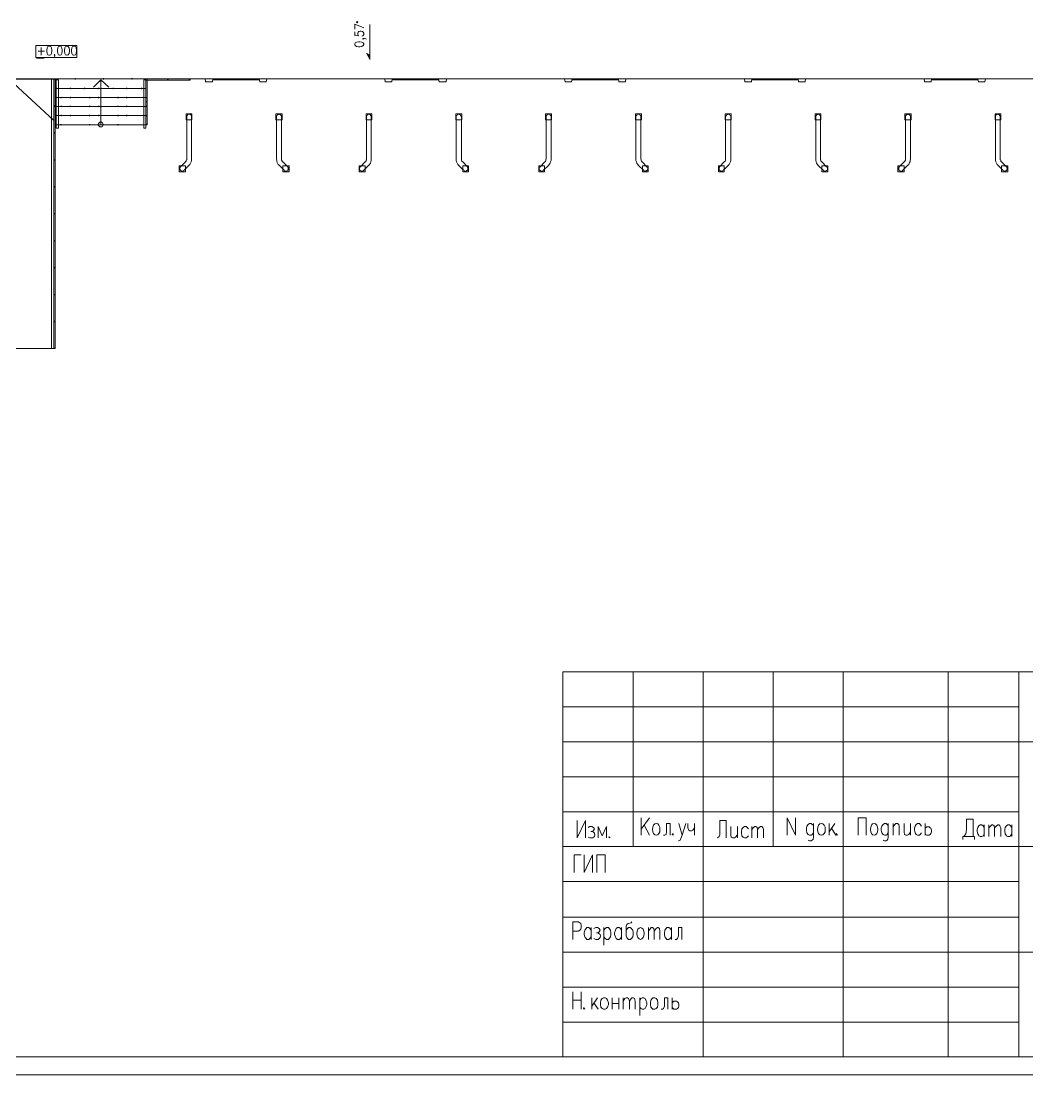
# Model space of a CAD drawing. Header units: millimetres. Extents: x 0 to 420, y 0 to 297.
# Drawn here: x 240.4 to 337.9, y 0 to 102 of the extents above; entities that cross this region are included whole.
import ezdxf

# ---------------------------------------------------------------- set-up
doc = ezdxf.new("R2010")
doc.units = ezdxf.units.MM
doc.styles.get("Standard").update_dxf_attribs({"font": 'STANDARD'})

msp = doc.modelspace()

# ---------------------------------------------------------------- hatches: boundary and pattern name
h = msp.add_hatch(color=7)
h.paths.add_polyline_path([(273.896667, 98.890667), (274.193, 98.721333), (273.981333, 98.721333)], flags=0)
h.paths.add_polyline_path([(274.193, 98.721333), (273.981333, 98.721333), (274.193, 98.298)], flags=0)
for points in [[(245.745, 96.435333), (245.720129, 96.375538), (245.660333, 96.350667), (245.600538, 96.375538), (245.575667, 96.435333), (245.600537, 96.495129), (245.660333, 96.52), (245.720129, 96.495129)], [(248.496667, 96.435333), (248.471796, 96.375538), (248.412, 96.350667), (248.352204, 96.375538), (248.327333, 96.435333), (248.352204, 96.495129), (248.412, 96.52), (248.471796, 96.495129)], [(251.248333, 96.435333), (251.223462, 96.375538), (251.163667, 96.350667), (251.103871, 96.375538), (251.079, 96.435333), (251.103871, 96.495129), (251.163667, 96.52), (251.223462, 96.495129)], [(243.924667, 95.504), (243.899796, 95.444204), (243.84, 95.419333), (243.780204, 95.444204), (243.755333, 95.504), (243.780204, 95.563796), (243.84, 95.588667), (243.899796, 95.563796)], [(243.924667, 95.504), (243.899796, 95.444204), (243.84, 95.419333), (243.780204, 95.444204), (243.755333, 95.504), (243.780204, 95.563796), (243.84, 95.588667), (243.899796, 95.563796)], [(245.279333, 95.504), (245.254462, 95.444204), (245.194667, 95.419333), (245.134871, 95.444204), (245.11, 95.504), (245.134871, 95.563796), (245.194667, 95.588667), (245.254462, 95.563796)], [(246.676333, 95.504), (246.651462, 95.444204), (246.591667, 95.419333), (246.531871, 95.444204), (246.507, 95.504), (246.531871, 95.563796), (246.591667, 95.588667), (246.651462, 95.563796)], [(248.031, 95.504), (248.006129, 95.444204), (247.946333, 95.419333), (247.886538, 95.444204), (247.861667, 95.504), (247.886537, 95.563796), (247.946333, 95.588667), (248.006129, 95.563796)], [(249.428, 95.504), (249.403129, 95.444204), (249.343333, 95.419333), (249.283537, 95.444204), (249.258667, 95.504), (249.283537, 95.563796), (249.343333, 95.588667), (249.403129, 95.563796)], [(250.740333, 95.504), (250.715462, 95.444204), (250.655667, 95.419333), (250.595871, 95.444204), (250.571, 95.504), (250.595871, 95.563796), (250.655667, 95.588667), (250.715462, 95.563796)], [(252.179667, 95.504), (252.154796, 95.444204), (252.095, 95.419333), (252.035204, 95.444204), (252.010333, 95.504), (252.035204, 95.563796), (252.095, 95.588667), (252.154796, 95.563796)], [(244.390333, 94.615), (244.365462, 94.555204), (244.305667, 94.530333), (244.245871, 94.555204), (244.221, 94.615), (244.245871, 94.674796), (244.305667, 94.699667), (244.365462, 94.674796)], [(245.279333, 94.615), (245.254462, 94.555204), (245.194667, 94.530333), (245.134871, 94.555204), (245.11, 94.615), (245.134871, 94.674796), (245.194667, 94.699667), (245.254462, 94.674796)], [(247.142, 94.615), (247.117129, 94.555204), (247.057333, 94.530333), (246.997537, 94.555204), (246.972667, 94.615), (246.997537, 94.674796), (247.057333, 94.699667), (247.117129, 94.674796)], [(248.031, 94.615), (248.006129, 94.555204), (247.946333, 94.530333), (247.886538, 94.555204), (247.861667, 94.615), (247.886537, 94.674796), (247.946333, 94.699667), (248.006129, 94.674796)], [(249.893667, 94.615), (249.868796, 94.555204), (249.809, 94.530333), (249.749204, 94.555204), (249.724333, 94.615), (249.749204, 94.674796), (249.809, 94.699667), (249.868796, 94.674796)], [(250.740333, 94.615), (250.715462, 94.555204), (250.655667, 94.530333), (250.595871, 94.555204), (250.571, 94.615), (250.595871, 94.674796), (250.655667, 94.699667), (250.715462, 94.674796)], [(252.603, 94.615), (252.578129, 94.555204), (252.518333, 94.530333), (252.458537, 94.555204), (252.433667, 94.615), (252.458537, 94.674796), (252.518333, 94.699667), (252.578129, 94.674796)], [(252.603, 94.615), (252.578129, 94.555204), (252.518333, 94.530333), (252.458537, 94.555204), (252.433667, 94.615), (252.458537, 94.674796), (252.518333, 94.699667), (252.578129, 94.674796)], [(244.390333, 93.768333), (244.365462, 93.708537), (244.305667, 93.683667), (244.245871, 93.708537), (244.221, 93.768333), (244.245871, 93.828129), (244.305667, 93.853), (244.365462, 93.828129)], [(244.390333, 92.879333), (244.365462, 92.819537), (244.305667, 92.794667), (244.245871, 92.819537), (244.221, 92.879333), (244.245871, 92.939129), (244.305667, 92.964), (244.365462, 92.939129)], [(245.279333, 93.768333), (245.254462, 93.708537), (245.194667, 93.683667), (245.134871, 93.708537), (245.11, 93.768333), (245.134871, 93.828129), (245.194667, 93.853), (245.254462, 93.828129)], [(245.279333, 92.879333), (245.254462, 92.819537), (245.194667, 92.794667), (245.134871, 92.819537), (245.11, 92.879333), (245.134871, 92.939129), (245.194667, 92.964), (245.254462, 92.939129)], [(247.142, 93.768333), (247.117129, 93.708537), (247.057333, 93.683667), (246.997537, 93.708537), (246.972667, 93.768333), (246.997537, 93.828129), (247.057333, 93.853), (247.117129, 93.828129)], [(247.142, 92.879333), (247.117129, 92.819537), (247.057333, 92.794667), (246.997537, 92.819537), (246.972667, 92.879333), (246.997537, 92.939129), (247.057333, 92.964), (247.117129, 92.939129)], [(248.031, 93.768333), (248.006129, 93.708537), (247.946333, 93.683667), (247.886538, 93.708537), (247.861667, 93.768333), (247.886537, 93.828129), (247.946333, 93.853), (248.006129, 93.828129)], [(248.031, 92.879333), (248.006129, 92.819537), (247.946333, 92.794667), (247.886538, 92.819537), (247.861667, 92.879333), (247.886537, 92.939129), (247.946333, 92.964), (248.006129, 92.939129)], [(249.893667, 93.768333), (249.868796, 93.708537), (249.809, 93.683667), (249.749204, 93.708537), (249.724333, 93.768333), (249.749204, 93.828129), (249.809, 93.853), (249.868796, 93.828129)], [(249.893667, 92.879333), (249.868796, 92.819537), (249.809, 92.794667), (249.749204, 92.819537), (249.724333, 92.879333), (249.749204, 92.939129), (249.809, 92.964), (249.868796, 92.939129)], [(250.740333, 93.768333), (250.715462, 93.708537), (250.655667, 93.683667), (250.595871, 93.708537), (250.571, 93.768333), (250.595871, 93.828129), (250.655667, 93.853), (250.715462, 93.828129)], [(250.740333, 92.879333), (250.715462, 92.819537), (250.655667, 92.794667), (250.595871, 92.819537), (250.571, 92.879333), (250.595871, 92.939129), (250.655667, 92.964), (250.715462, 92.939129)], [(252.603, 93.768333), (252.578129, 93.708537), (252.518333, 93.683667), (252.458537, 93.708537), (252.433667, 93.768333), (252.458537, 93.828129), (252.518333, 93.853), (252.578129, 93.828129)], [(252.603, 93.768333), (252.578129, 93.708537), (252.518333, 93.683667), (252.458537, 93.708537), (252.433667, 93.768333), (252.458537, 93.828129), (252.518333, 93.853), (252.578129, 93.828129)], [(252.603, 92.879333), (252.578129, 92.819537), (252.518333, 92.794667), (252.458537, 92.819537), (252.433667, 92.879333), (252.458537, 92.939129), (252.518333, 92.964), (252.578129, 92.939129)], [(252.603, 92.879333), (252.578129, 92.819537), (252.518333, 92.794667), (252.458537, 92.819537), (252.433667, 92.879333), (252.458537, 92.939129), (252.518333, 92.964), (252.578129, 92.939129)], [(244.390333, 91.990333), (244.365462, 91.930538), (244.305667, 91.905667), (244.245871, 91.930538), (244.221, 91.990333), (244.245871, 92.050129), (244.305667, 92.075), (244.365462, 92.050129)], [(247.142, 91.990333), (247.117129, 91.930538), (247.057333, 91.905667), (246.997537, 91.930538), (246.972667, 91.990333), (246.997537, 92.050129), (247.057333, 92.075), (247.117129, 92.050129)], [(249.893667, 91.990333), (249.868796, 91.930538), (249.809, 91.905667), (249.749204, 91.930538), (249.724333, 91.990333), (249.749204, 92.050129), (249.809, 92.075), (249.868796, 92.050129)], [(252.603, 91.990333), (252.578129, 91.930538), (252.518333, 91.905667), (252.458537, 91.930538), (252.433667, 91.990333), (252.458537, 92.050129), (252.518333, 92.075), (252.578129, 92.050129)], [(252.603, 91.990333), (252.578129, 91.930538), (252.518333, 91.905667), (252.458537, 91.930538), (252.433667, 91.990333), (252.458537, 92.050129), (252.518333, 92.075), (252.578129, 92.050129)]]:
    msp.add_hatch(color=254).paths.add_polyline_path(points, flags=0)
h = msp.add_hatch(color=252)
h.paths.add_polyline_path([(263.482667, 96.435333), (258.995333, 96.435333), (263.482667, 96.350667)], flags=0)
h.paths.add_polyline_path([(258.995333, 96.435333), (263.482667, 96.350667), (258.995333, 96.350667)], flags=0)
h = msp.add_hatch(color=252)
h.paths.add_polyline_path([(280.839333, 96.435333), (276.352, 96.435333), (280.839333, 96.350667)], flags=0)
h.paths.add_polyline_path([(276.352, 96.435333), (280.839333, 96.350667), (276.352, 96.350667)], flags=0)
h = msp.add_hatch(color=252)
h.paths.add_polyline_path([(298.238333, 96.435333), (293.751, 96.435333), (298.238333, 96.350667)], flags=0)
h.paths.add_polyline_path([(293.751, 96.435333), (298.238333, 96.350667), (293.751, 96.350667)], flags=0)
h = msp.add_hatch(color=252)
h.paths.add_polyline_path([(315.637333, 96.435333), (311.15, 96.435333), (315.637333, 96.350667)], flags=0)
h.paths.add_polyline_path([(311.15, 96.435333), (315.637333, 96.350667), (311.15, 96.350667)], flags=0)
h = msp.add_hatch(color=252)
h.paths.add_polyline_path([(333.036333, 96.435333), (328.549, 96.435333), (333.036333, 96.350667)], flags=0)
h.paths.add_polyline_path([(328.549, 96.435333), (333.036333, 96.350667), (328.549, 96.350667)], flags=0)

# ---------------------------------------------------------------- linework, layer by layer
at = {"color": 7, "lineweight": 0}
for points in [[(0.211668, 0), (420.073667, 0), (420.073667, 296.925999), (0.211668, 296.925999)], [(7.239002, 1.735667), (418.338, 1.735667), (418.338, 295.190332), (7.239002, 295.190332)], [(113.03, 96.435333), (374.65, 96.435333), (374.65, 105.029), (113.03, 105.029)], [(273.007667, 101.9175), (272.989061, 101.962394), (272.944167, 101.981), (272.899272, 101.962394), (272.880667, 101.9175), (272.899272, 101.872605), (272.944167, 101.854), (272.989061, 101.872605)], [(241.850333, 99.652667), (245.829667, 99.652667), (245.829667, 98.509667), (241.850333, 98.509667)], [(273.896667, 98.890667), (274.193, 98.721333), (273.981333, 98.721333)], [(274.193, 98.721333), (273.981333, 98.721333), (274.193, 98.298)], [(243.501333, 96.393), (243.586, 96.393), (243.586, 70.315667), (243.374333, 70.315667), (243.374333, 96.393)], [(243.713, 96.435333), (243.713, 70.315667), (243.586, 70.315667), (243.586, 96.435333), (243.713, 96.435333), (243.713, 70.315667), (243.586, 70.315667), (243.586, 96.435333), (243.713, 96.435333), (243.713, 70.315667), (243.586, 70.315667), (243.586, 96.435333), (243.713, 96.435333), (243.713, 70.315667), (243.586, 70.315667), (243.586, 96.435333), (243.713, 96.435333), (243.586, 96.435333), (243.586, 70.315667), (243.713, 70.315667)], [(243.586, 96.435333), (243.586, 96.393), (243.628333, 96.393), (243.670667, 96.393), (243.713, 96.393), (243.713, 96.435333), (243.670667, 96.435333), (243.628333, 96.435333)], [(243.713, 91.990333), (243.713, 96.435333), (243.84, 96.435333), (243.84, 91.990333), (243.713, 91.990333), (243.713, 96.435333), (243.84, 96.435333), (243.84, 91.990333), (243.713, 91.990333), (243.713, 96.435333), (243.84, 96.435333), (243.84, 91.990333), (243.713, 91.990333), (243.84, 91.990333), (243.84, 96.435333), (243.713, 96.435333)], [(243.713, 91.990333), (243.84, 91.990333), (243.84, 96.435333), (243.713, 96.435333)], [(243.84, 95.504), (252.518333, 95.504), (252.518333, 96.350667), (252.518333, 96.435333), (243.84, 96.435333), (243.84, 96.350667)], [(244.051667, 91.651667), (244.051667, 91.990333), (244.051667, 96.350667), (243.84, 96.350667), (243.84, 91.990333), (243.84, 91.651667)], [(252.518333, 91.651667), (252.518333, 91.990333), (252.518333, 96.350667), (252.306667, 96.350667), (252.306667, 91.990333), (252.306667, 91.651667)], [(256.751667, 96.308333), (252.518333, 96.308333), (252.518333, 96.435333), (256.751667, 96.435333), (256.751667, 96.308333), (252.518333, 96.308333), (252.518333, 96.435333), (256.751667, 96.435333), (256.751667, 96.308333), (252.518333, 96.308333), (252.518333, 96.435333), (256.751667, 96.435333), (256.751667, 96.308333), (252.518333, 96.308333), (252.518333, 96.435333), (256.751667, 96.435333), (256.751667, 96.308333), (256.751667, 96.435333), (252.518333, 96.435333), (252.518333, 96.308333)], [(252.518333, 91.990333), (252.518333, 96.435333), (252.645333, 96.435333), (252.645333, 91.990333), (252.518333, 91.990333), (252.518333, 96.435333), (252.645333, 96.435333), (252.645333, 91.990333), (252.518333, 91.990333), (252.518333, 96.435333), (252.645333, 96.435333), (252.645333, 91.990333), (252.518333, 91.990333), (252.645333, 91.990333), (252.645333, 96.435333), (252.518333, 96.435333)], [(252.518333, 91.990333), (252.645333, 91.990333), (252.645333, 96.435333), (252.518333, 96.435333)], [(254.677333, 96.308333), (254.677333, 96.435333), (254.592667, 96.435333), (254.592667, 96.308333)], [(256.751667, 96.435333), (256.751667, 96.393), (256.709333, 96.393), (256.709333, 96.350667), (256.709333, 96.308333), (256.751667, 96.308333), (256.794, 96.308333), (256.794, 96.350667), (256.794, 96.393), (256.751667, 96.393)], [(258.233333, 96.435333), (258.275667, 96.139), (258.318, 96.139), (258.910667, 96.139), (258.953, 96.139), (258.995333, 96.435333)], [(263.482667, 96.350667), (258.995333, 96.350667), (258.995333, 96.435333), (263.482667, 96.435333)], [(259.418667, 96.350667), (258.995333, 96.350667), (259.418667, 96.350667), (260.265333, 96.350667)], [(258.995333, 96.350667), (259.122333, 96.350667), (258.995333, 96.350667), (259.715, 96.350667)], [(259.969, 96.350667), (259.418667, 96.350667), (259.969, 96.350667), (260.858, 96.350667)], [(260.561667, 96.350667), (259.969, 96.350667), (260.561667, 96.350667), (261.450667, 96.350667)], [(261.154333, 96.350667), (260.561667, 96.350667), (261.154333, 96.350667), (262.001, 96.350667)], [(261.747, 96.350667), (261.154333, 96.350667), (261.747, 96.350667), (262.593667, 96.350667)], [(262.297333, 96.350667), (261.747, 96.350667), (262.297333, 96.350667), (263.186333, 96.350667), (262.297333, 96.350667), (261.747, 96.350667), (262.297333, 96.350667), (263.186333, 96.350667)], [(262.89, 96.350667), (262.297333, 96.350667), (262.89, 96.350667), (263.482667, 96.350667)], [(263.482667, 96.350667), (262.89, 96.350667)], [(264.202333, 96.435333), (264.16, 96.139), (264.117667, 96.139), (263.525, 96.139), (263.482667, 96.435333)], [(275.632333, 96.435333), (275.674667, 96.139), (275.717, 96.139), (276.309667, 96.139), (276.352, 96.435333)], [(280.839333, 96.350667), (276.352, 96.350667), (276.352, 96.435333), (280.839333, 96.435333)], [(276.817667, 96.350667), (276.352, 96.350667), (276.817667, 96.350667), (277.664333, 96.350667)], [(276.352, 96.350667), (276.521333, 96.350667), (276.352, 96.350667), (277.071667, 96.350667)], [(277.368, 96.350667), (276.817667, 96.350667), (277.368, 96.350667), (278.257, 96.350667)], [(277.960667, 96.350667), (277.368, 96.350667), (277.960667, 96.350667), (278.849667, 96.350667)], [(278.553333, 96.350667), (277.960667, 96.350667), (278.553333, 96.350667), (279.4, 96.350667)], [(279.103667, 96.350667), (278.553333, 96.350667), (279.103667, 96.350667), (279.992667, 96.350667)], [(279.696333, 96.350667), (279.103667, 96.350667), (279.696333, 96.350667), (280.585333, 96.350667), (279.696333, 96.350667), (279.103667, 96.350667), (279.696333, 96.350667), (280.585333, 96.350667)], [(280.289, 96.350667), (279.696333, 96.350667), (280.289, 96.350667), (280.839333, 96.350667)], [(280.839333, 96.350667), (280.289, 96.350667)], [(281.601333, 96.435333), (281.559, 96.139), (281.516667, 96.139), (280.924, 96.139), (280.881667, 96.139), (280.839333, 96.435333)], [(293.031333, 96.435333), (293.073667, 96.139), (293.116, 96.139), (293.708667, 96.139), (293.751, 96.435333)], [(298.238333, 96.350667), (293.751, 96.350667), (293.751, 96.435333), (298.238333, 96.435333)], [(294.174333, 96.350667), (293.751, 96.350667), (294.174333, 96.350667), (295.063333, 96.350667)], [(293.751, 96.350667), (293.920333, 96.350667), (293.751, 96.350667), (294.470667, 96.350667)], [(294.767, 96.350667), (294.174333, 96.350667), (294.767, 96.350667), (295.656, 96.350667)], [(295.359667, 96.350667), (294.767, 96.350667), (295.359667, 96.350667), (296.206333, 96.350667)], [(295.952333, 96.350667), (295.359667, 96.350667), (295.952333, 96.350667), (296.799, 96.350667)], [(296.502667, 96.350667), (295.952333, 96.350667), (296.502667, 96.350667), (297.391667, 96.350667)], [(297.095333, 96.350667), (296.502667, 96.350667), (297.095333, 96.350667), (297.942, 96.350667), (297.095333, 96.350667), (296.502667, 96.350667), (297.095333, 96.350667), (297.942, 96.350667)], [(297.688, 96.350667), (297.095333, 96.350667), (297.688, 96.350667), (298.238333, 96.350667)], [(298.238333, 96.350667), (297.688, 96.350667)], [(298.958, 96.435333), (298.915667, 96.139), (298.323, 96.139), (298.280667, 96.139), (298.238333, 96.435333)], [(310.430333, 96.435333), (310.472667, 96.139), (311.065333, 96.139), (311.107667, 96.139), (311.15, 96.435333)], [(315.637333, 96.350667), (311.15, 96.350667), (311.15, 96.435333), (315.637333, 96.435333)], [(311.573333, 96.350667), (311.15, 96.350667), (311.573333, 96.350667), (312.462333, 96.350667)], [(311.15, 96.350667), (311.277, 96.350667), (311.15, 96.350667), (311.869667, 96.350667)], [(312.166, 96.350667), (311.573333, 96.350667), (312.166, 96.350667), (313.055, 96.350667)], [(312.758667, 96.350667), (312.166, 96.350667), (312.758667, 96.350667), (313.605333, 96.350667)], [(313.309, 96.350667), (312.758667, 96.350667), (313.309, 96.350667), (314.198, 96.350667)], [(313.901667, 96.350667), (313.309, 96.350667), (313.901667, 96.350667), (314.790667, 96.350667)], [(314.494333, 96.350667), (313.901667, 96.350667), (314.494333, 96.350667), (315.341, 96.350667), (314.494333, 96.350667), (313.901667, 96.350667), (314.494333, 96.350667), (315.341, 96.350667)], [(315.044667, 96.350667), (314.494333, 96.350667), (315.044667, 96.350667), (315.637333, 96.350667)], [(315.637333, 96.350667), (315.044667, 96.350667)], [(316.357, 96.435333), (316.314667, 96.139), (315.722, 96.139), (315.679667, 96.139), (315.637333, 96.435333)], [(327.829333, 96.435333), (327.871667, 96.139), (328.464333, 96.139), (328.506667, 96.139), (328.549, 96.435333)], [(333.036333, 96.350667), (328.549, 96.350667), (328.549, 96.435333), (333.036333, 96.435333)], [(328.972333, 96.350667), (328.549, 96.350667), (328.972333, 96.350667), (329.861333, 96.350667)], [(328.549, 96.350667), (328.676, 96.350667), (328.549, 96.350667), (329.268667, 96.350667)], [(329.565, 96.350667), (328.972333, 96.350667), (329.565, 96.350667), (330.411667, 96.350667)], [(330.115333, 96.350667), (329.565, 96.350667), (330.115333, 96.350667), (331.004333, 96.350667)], [(330.708, 96.350667), (330.115333, 96.350667), (330.708, 96.350667), (331.597, 96.350667)], [(331.300667, 96.350667), (330.708, 96.350667), (331.300667, 96.350667), (332.147333, 96.350667)], [(331.893333, 96.350667), (331.300667, 96.350667), (331.893333, 96.350667), (332.74, 96.350667), (331.893333, 96.350667), (331.300667, 96.350667), (331.893333, 96.350667), (332.74, 96.350667)], [(332.443667, 96.350667), (331.893333, 96.350667), (332.443667, 96.350667), (333.036333, 96.350667)], [(333.036333, 96.350667), (332.443667, 96.350667)], [(333.756, 96.435333), (333.713667, 96.139), (333.671333, 96.139), (333.121, 96.139), (333.078667, 96.139), (333.036333, 96.435333)], [(243.84, 94.615), (252.518333, 94.615), (252.518333, 95.504), (243.84, 95.504)], [(243.713, 94.191667), (243.84, 94.191667), (243.84, 94.234), (243.713, 94.234)], [(243.84, 93.768333), (252.518333, 93.768333), (252.518333, 94.615), (243.84, 94.615)], [(252.518333, 94.191667), (252.645333, 94.191667), (252.645333, 94.234), (252.518333, 94.234)], [(243.713, 93.853), (243.586, 93.853), (243.586, 93.768333), (243.713, 93.768333)], [(243.84, 92.879333), (252.518333, 92.879333), (252.518333, 93.768333), (243.84, 93.768333)], [(243.84, 91.990333), (252.518333, 91.990333), (252.518333, 92.879333), (243.84, 92.879333)], [(256.921, 92.752333), (256.921, 88.688333), (256.921, 88.519), (256.878667, 88.392), (256.836333, 88.265), (256.751667, 88.138), (256.667, 88.053333), (256.201333, 87.587667), (256.159, 87.545333), (256.116667, 87.503), (256.074333, 87.503), (256.032, 87.503), (255.989667, 87.503), (255.947333, 87.503), (255.905, 87.545333), (255.862667, 87.545333), (255.862667, 87.587667), (255.820333, 87.63), (255.778, 87.672333), (255.778, 87.714667), (255.778, 87.757), (255.778, 87.799333), (255.820333, 87.841667), (255.820333, 87.884), (255.862667, 87.926333), (256.328333, 88.392), (256.370667, 88.434333), (256.413, 88.476667), (256.413, 88.561333), (256.455333, 88.603667), (256.455333, 88.688333), (256.455333, 92.752333), (256.455333, 92.794667), (256.455333, 92.837), (256.497667, 92.879333), (256.54, 92.921667), (256.54, 92.964), (256.582333, 92.964), (256.624667, 93.006333), (256.667, 93.006333), (256.709333, 93.006333), (256.751667, 93.006333), (256.794, 92.964), (256.836333, 92.964), (256.878667, 92.921667), (256.878667, 92.879333), (256.921, 92.879333), (256.921, 92.837), (256.921, 92.794667)], [(256.963333, 93.048667), (256.963333, 92.456), (256.413, 92.456), (256.413, 93.048667)], [(265.091333, 93.048667), (265.091333, 92.456), (265.684, 92.456), (265.684, 93.048667)], [(265.133667, 92.752333), (265.133667, 88.688333), (265.176, 88.519), (265.176, 88.392), (265.260667, 88.265), (265.303, 88.138), (265.43, 88.053333), (265.895667, 87.587667), (265.895667, 87.545333), (265.938, 87.503), (265.980333, 87.503), (266.022667, 87.503), (266.065, 87.503), (266.107333, 87.503), (266.149667, 87.503), (266.192, 87.545333), (266.234333, 87.587667), (266.276667, 87.63), (266.276667, 87.672333), (266.276667, 87.714667), (266.276667, 87.757), (266.276667, 87.799333), (266.276667, 87.841667), (266.234333, 87.884), (266.234333, 87.926333), (265.768667, 88.392), (265.726333, 88.434333), (265.684, 88.476667), (265.641667, 88.561333), (265.641667, 88.603667), (265.641667, 88.688333), (265.641667, 92.752333), (265.641667, 92.794667), (265.599333, 92.837), (265.599333, 92.879333), (265.557, 92.921667), (265.514667, 92.964), (265.472333, 92.964), (265.43, 93.006333), (265.387667, 93.006333), (265.345333, 93.006333), (265.303, 92.964), (265.260667, 92.964), (265.218333, 92.921667), (265.218333, 92.879333), (265.176, 92.879333), (265.176, 92.837), (265.133667, 92.794667)], [(274.32, 92.752333), (274.32, 88.688333), (274.32, 88.519), (274.277667, 88.392), (274.235333, 88.265), (274.150667, 88.138), (274.066, 88.053333), (273.600333, 87.587667), (273.558, 87.545333), (273.515667, 87.503), (273.473333, 87.503), (273.431, 87.503), (273.388667, 87.503), (273.346333, 87.503), (273.304, 87.545333), (273.261667, 87.545333), (273.219333, 87.587667), (273.219333, 87.63), (273.177, 87.63), (273.177, 87.672333), (273.177, 87.714667), (273.177, 87.757), (273.177, 87.799333), (273.219333, 87.841667), (273.219333, 87.884), (273.261667, 87.926333), (273.727333, 88.392), (273.769667, 88.434333), (273.812, 88.476667), (273.812, 88.561333), (273.854333, 88.603667), (273.854333, 88.688333), (273.854333, 92.752333), (273.854333, 92.794667), (273.854333, 92.837), (273.854333, 92.879333), (273.896667, 92.879333), (273.939, 92.921667), (273.939, 92.964), (273.981333, 92.964), (274.023667, 93.006333), (274.066, 93.006333), (274.108333, 93.006333), (274.150667, 93.006333), (274.193, 92.964), (274.235333, 92.964), (274.235333, 92.921667), (274.277667, 92.879333), (274.32, 92.879333), (274.32, 92.837), (274.32, 92.794667)], [(274.362333, 93.048667), (274.362333, 92.456), (273.812, 92.456), (273.812, 93.048667)], [(282.490333, 93.048667), (282.490333, 92.456), (283.083, 92.456), (283.083, 93.048667)], [(282.532667, 92.752333), (282.532667, 88.688333), (282.532667, 88.519), (282.575, 88.392), (282.617333, 88.265), (282.702, 88.138), (282.786667, 88.053333), (283.252333, 87.587667), (283.294667, 87.545333), (283.337, 87.503), (283.379333, 87.503), (283.421667, 87.503), (283.464, 87.503), (283.506333, 87.503), (283.548667, 87.503), (283.548667, 87.545333), (283.591, 87.545333), (283.633333, 87.587667), (283.633333, 87.63), (283.675667, 87.63), (283.675667, 87.672333), (283.675667, 87.714667), (283.675667, 87.757), (283.675667, 87.799333), (283.675667, 87.841667), (283.633333, 87.884), (283.633333, 87.926333), (283.167667, 88.392), (283.125333, 88.434333), (283.083, 88.476667), (283.040667, 88.561333), (283.040667, 88.603667), (283.040667, 88.688333), (283.040667, 92.752333), (283.040667, 92.794667), (282.998333, 92.837), (282.998333, 92.879333), (282.956, 92.879333), (282.956, 92.921667), (282.913667, 92.964), (282.871333, 92.964), (282.829, 93.006333), (282.786667, 93.006333), (282.744333, 93.006333), (282.702, 93.006333), (282.702, 92.964), (282.659667, 92.964), (282.617333, 92.921667), (282.575, 92.879333), (282.532667, 92.837), (282.532667, 92.794667)], [(291.719, 92.752333), (291.719, 88.688333), (291.719, 88.519), (291.676667, 88.392), (291.634333, 88.265), (291.549667, 88.138), (291.465, 88.053333), (290.999333, 87.587667), (290.957, 87.545333), (290.914667, 87.503), (290.872333, 87.503), (290.83, 87.503), (290.787667, 87.503), (290.745333, 87.503), (290.703, 87.545333), (290.660667, 87.545333), (290.618333, 87.587667), (290.618333, 87.63), (290.576, 87.63), (290.576, 87.672333), (290.576, 87.714667), (290.576, 87.757), (290.576, 87.799333), (290.576, 87.841667), (290.618333, 87.884), (290.660667, 87.926333), (291.126333, 88.392), (291.168667, 88.434333), (291.168667, 88.476667), (291.211, 88.561333), (291.211, 88.603667), (291.253333, 88.688333), (291.253333, 92.752333), (291.253333, 92.794667), (291.253333, 92.837), (291.253333, 92.879333), (291.295667, 92.879333), (291.295667, 92.921667), (291.338, 92.964), (291.380333, 92.964), (291.422667, 93.006333), (291.465, 93.006333), (291.507333, 93.006333), (291.549667, 93.006333), (291.592, 92.964), (291.634333, 92.921667), (291.676667, 92.879333), (291.719, 92.837), (291.719, 92.794667)], [(291.761333, 93.048667), (291.761333, 92.456), (291.168667, 92.456), (291.168667, 93.048667)], [(299.889333, 93.048667), (299.889333, 92.456), (300.482, 92.456), (300.482, 93.048667)], [(299.931667, 92.752333), (299.931667, 88.688333), (299.931667, 88.519), (299.974, 88.392), (300.016333, 88.265), (300.101, 88.138), (300.185667, 88.053333), (300.651333, 87.587667), (300.693667, 87.545333), (300.736, 87.503), (300.778333, 87.503), (300.820667, 87.503), (300.863, 87.503), (300.905333, 87.503), (300.947667, 87.545333), (300.99, 87.545333), (301.032333, 87.587667), (301.032333, 87.63), (301.074667, 87.63), (301.074667, 87.672333), (301.074667, 87.714667), (301.074667, 87.757), (301.074667, 87.799333), (301.074667, 87.841667), (301.032333, 87.884), (300.99, 87.926333), (300.524333, 88.392), (300.482, 88.434333), (300.482, 88.476667), (300.439667, 88.561333), (300.439667, 88.603667), (300.397333, 88.688333), (300.397333, 92.752333), (300.397333, 92.794667), (300.397333, 92.837), (300.397333, 92.879333), (300.355, 92.879333), (300.355, 92.921667), (300.312667, 92.964), (300.270333, 92.964), (300.228, 93.006333), (300.185667, 93.006333), (300.143333, 93.006333), (300.101, 93.006333), (300.058667, 92.964), (300.016333, 92.921667), (299.974, 92.879333), (299.931667, 92.837), (299.931667, 92.794667)], [(309.118, 92.752333), (309.118, 88.688333), (309.118, 88.519), (309.075667, 88.392), (309.033333, 88.265), (308.948667, 88.138), (308.864, 88.053333), (308.398333, 87.587667), (308.356, 87.545333), (308.313667, 87.503), (308.271333, 87.503), (308.229, 87.503), (308.186667, 87.503), (308.144333, 87.503), (308.102, 87.503), (308.059667, 87.545333), (308.017333, 87.587667), (307.975, 87.63), (307.975, 87.672333), (307.975, 87.714667), (307.975, 87.757), (307.975, 87.799333), (307.975, 87.841667), (308.017333, 87.884), (308.017333, 87.926333), (308.483, 88.392), (308.525333, 88.434333), (308.567667, 88.476667), (308.61, 88.561333), (308.61, 88.603667), (308.61, 88.688333), (308.61, 92.752333), (308.61, 92.794667), (308.652333, 92.837), (308.652333, 92.879333), (308.694667, 92.879333), (308.694667, 92.921667), (308.737, 92.964), (308.779333, 92.964), (308.821667, 93.006333), (308.864, 93.006333), (308.906333, 93.006333), (308.948667, 93.006333), (308.948667, 92.964), (308.991, 92.964), (309.033333, 92.921667), (309.075667, 92.879333), (309.118, 92.837), (309.118, 92.794667)], [(309.160333, 93.048667), (309.160333, 92.456), (308.567667, 92.456), (308.567667, 93.048667)], [(317.288333, 93.048667), (317.288333, 92.456), (317.838667, 92.456), (317.838667, 93.048667)], [(317.330667, 92.752333), (317.330667, 88.688333), (317.330667, 88.519), (317.373, 88.392), (317.415333, 88.265), (317.5, 88.138), (317.584667, 88.053333), (318.050333, 87.587667), (318.092667, 87.545333), (318.135, 87.503), (318.177333, 87.503), (318.219667, 87.503), (318.262, 87.503), (318.304333, 87.503), (318.346667, 87.545333), (318.389, 87.545333), (318.431333, 87.587667), (318.431333, 87.63), (318.473667, 87.63), (318.473667, 87.672333), (318.473667, 87.714667), (318.473667, 87.757), (318.473667, 87.799333), (318.431333, 87.841667), (318.431333, 87.884), (318.389, 87.926333), (317.923333, 88.392), (317.881, 88.434333), (317.838667, 88.476667), (317.838667, 88.561333), (317.796333, 88.603667), (317.796333, 88.688333), (317.796333, 92.752333), (317.796333, 92.794667), (317.796333, 92.837), (317.796333, 92.879333), (317.754, 92.879333), (317.711667, 92.921667), (317.711667, 92.964), (317.669333, 92.964), (317.627, 93.006333), (317.584667, 93.006333), (317.542333, 93.006333), (317.5, 93.006333), (317.457667, 92.964), (317.415333, 92.964), (317.415333, 92.921667), (317.373, 92.879333), (317.330667, 92.879333), (317.330667, 92.837), (317.330667, 92.794667)], [(326.517, 92.752333), (326.517, 88.688333), (326.474667, 88.519), (326.474667, 88.392), (326.39, 88.265), (326.347667, 88.138), (326.220667, 88.053333), (325.755, 87.587667), (325.755, 87.545333), (325.712667, 87.503), (325.670333, 87.503), (325.628, 87.503), (325.585667, 87.503), (325.543333, 87.503), (325.501, 87.503), (325.458667, 87.545333), (325.416333, 87.587667), (325.374, 87.63), (325.374, 87.672333), (325.374, 87.714667), (325.374, 87.757), (325.374, 87.799333), (325.374, 87.841667), (325.416333, 87.884), (325.416333, 87.926333), (325.882, 88.392), (325.924333, 88.434333), (325.966667, 88.476667), (326.009, 88.561333), (326.009, 88.603667), (326.009, 88.688333), (326.009, 92.752333), (326.009, 92.794667), (326.051333, 92.837), (326.051333, 92.879333), (326.093667, 92.921667), (326.136, 92.964), (326.178333, 92.964), (326.220667, 93.006333), (326.263, 93.006333), (326.305333, 93.006333), (326.347667, 92.964), (326.39, 92.964), (326.432333, 92.921667), (326.432333, 92.879333), (326.474667, 92.879333), (326.474667, 92.837), (326.517, 92.794667)], [(326.559333, 93.048667), (326.559333, 92.456), (325.966667, 92.456), (325.966667, 93.048667)], [(334.687333, 93.048667), (334.687333, 92.456), (335.237667, 92.456), (335.237667, 93.048667)], [(334.729667, 92.752333), (334.729667, 88.688333), (334.729667, 88.519), (334.772, 88.392), (334.814333, 88.265), (334.899, 88.138), (334.983667, 88.053333), (335.449333, 87.587667), (335.491667, 87.545333), (335.534, 87.503), (335.576333, 87.503), (335.618667, 87.503), (335.661, 87.503), (335.703333, 87.503), (335.745667, 87.545333), (335.788, 87.545333), (335.788, 87.587667), (335.830333, 87.63), (335.872667, 87.672333), (335.872667, 87.714667), (335.872667, 87.757), (335.872667, 87.799333), (335.830333, 87.841667), (335.830333, 87.884), (335.788, 87.926333), (335.322333, 88.392), (335.28, 88.434333), (335.237667, 88.476667), (335.237667, 88.561333), (335.195333, 88.603667), (335.195333, 88.688333), (335.195333, 92.752333), (335.195333, 92.794667), (335.195333, 92.837), (335.153, 92.879333), (335.110667, 92.921667), (335.110667, 92.964), (335.068333, 92.964), (335.026, 93.006333), (334.983667, 93.006333), (334.941333, 93.006333), (334.899, 93.006333), (334.856667, 92.964), (334.814333, 92.964), (334.772, 92.921667), (334.772, 92.879333), (334.729667, 92.879333), (334.729667, 92.837), (334.729667, 92.794667)], [(243.713, 92.032667), (243.713, 91.990333), (243.84, 91.990333), (243.84, 92.032667)], [(252.645333, 91.990333), (252.645333, 92.032667), (252.518333, 92.032667), (252.518333, 91.990333)], [(243.713, 91.228333), (243.586, 91.228333), (243.586, 91.186), (243.713, 91.186)], [(243.713, 88.603667), (243.586, 88.603667), (243.586, 88.561333), (243.713, 88.561333)], [(256.328333, 88.011), (256.328333, 87.418333), (255.735667, 87.418333), (255.735667, 88.011)], [(265.768667, 88.011), (265.768667, 87.418333), (266.361333, 87.418333), (266.361333, 88.011)], [(273.727333, 88.011), (273.727333, 87.418333), (273.134667, 87.418333), (273.134667, 88.011)], [(283.167667, 88.011), (283.167667, 87.418333), (283.718, 87.418333), (283.718, 88.011)], [(291.084, 88.011), (291.084, 87.418333), (290.533667, 87.418333), (290.533667, 88.011)], [(300.566667, 88.011), (300.566667, 87.418333), (301.117, 87.418333), (301.117, 88.011)], [(308.483, 88.011), (308.483, 87.418333), (307.932667, 87.418333), (307.932667, 88.011)], [(317.923333, 88.011), (317.923333, 87.418333), (318.516, 87.418333), (318.516, 88.011)], [(325.882, 88.011), (325.882, 87.418333), (325.289333, 87.418333), (325.289333, 88.011)], [(335.322333, 88.011), (335.322333, 87.418333), (335.915, 87.418333), (335.915, 88.011)], [(243.713, 86.021333), (243.586, 86.021333), (243.586, 85.936667), (243.713, 85.936667)], [(243.713, 83.396667), (243.586, 83.396667), (243.586, 83.354333), (243.713, 83.354333)], [(243.713, 80.772), (243.586, 80.772), (243.586, 80.729667), (243.713, 80.729667)], [(243.713, 78.189667), (243.586, 78.189667), (243.586, 78.105), (243.713, 78.105)], [(243.713, 75.565), (243.586, 75.565), (243.586, 75.522667), (243.713, 75.522667)], [(243.713, 72.982667), (243.586, 72.982667), (243.586, 72.898), (243.713, 72.898)], [(243.586, 70.315667), (243.628333, 70.315667), (243.670667, 70.315667), (243.713, 70.315667), (243.713, 70.358), (243.670667, 70.358), (243.628333, 70.358), (243.586, 70.358)], [(296.799, 7.450667), (296.968334, 7.450667), (297.095334, 7.408333), (297.18, 7.239), (297.264667, 6.985), (297.264667, 6.815667), (297.18, 6.561667), (297.095334, 6.434667), (296.968334, 6.35), (296.799, 6.35), (296.672, 6.434667), (296.545, 6.561667), (296.502667, 6.815667), (296.502667, 6.985), (296.545, 7.239), (296.672, 7.408333)], [(301.582667, 7.450667), (301.752, 7.450667), (301.879, 7.408333), (302.006, 7.239), (302.048334, 6.985), (302.048334, 6.815667), (302.006, 6.561667), (301.879, 6.434667), (301.752, 6.35), (301.582667, 6.35), (301.498, 6.434667), (301.371, 6.561667), (301.328667, 6.815667), (301.328667, 6.985), (301.371, 7.239), (301.498, 7.408333)]]:
    msp.add_lwpolyline(points, close=True, dxfattribs=at)
for points in [[(274.193, 101.684667), (274.193, 98.298), (273.896667, 98.890667), (274.193, 98.721333)], [(241.935001, 98.425), (242.654667, 98.425)], [(243.586, 70.315667), (243.586, 96.393), (234.907667, 96.393), (234.907667, 70.315667)], [(243.586, 96.181333), (243.586, 96.393), (239.268, 96.393)], [(239.268, 70.315667), (239.268, 96.393), (243.586, 92.413667)], [(240.749667, 96.393), (240.665, 96.393), (240.538, 96.393)], [(243.84, 96.435333), (243.84, 95.504)], [(248.158, 91.990333), (248.158, 92.879333), (248.158, 95.504), (248.158, 96.350667), (247.438333, 95.631)], [(248.158, 96.350667), (248.92, 95.631)], [(243.84, 94.615), (252.518333, 94.615)], [(243.84, 93.768333), (252.518333, 93.768333)], [(243.84, 92.879333), (252.518333, 92.879333)], [(243.84, 91.990333), (252.518333, 91.990333)], [(248.369667, 92.0115), (248.351372, 92.102137), (248.301478, 92.176145), (248.22747, 92.226039), (248.136833, 92.244333), (248.046196, 92.226039), (247.972188, 92.176145), (247.922295, 92.102137), (247.904, 92.0115)], [(247.904, 92.0115), (247.922295, 91.920863), (247.972188, 91.846855), (248.046196, 91.796961), (248.136833, 91.778667), (248.22747, 91.796961), (248.301478, 91.846855), (248.351372, 91.920863), (248.369667, 92.0115)], [(243.586, 87.503), (243.586, 87.714667)], [(243.586, 78.782333), (243.586, 79.036333)], [(243.586, 70.315667), (234.907667, 70.315667)], [(240.538, 70.315667), (240.749667, 70.315667)], [(418.338, 39.031333), (292.862001, 39.031333)], [(292.862001, 39.031333), (292.862001, 1.735667)], [(299.677667, 39.031333), (299.677667, 22.098)], [(306.451, 39.031333), (306.451, 1.735667)], [(313.224334, 39.031333), (313.224334, 22.098)], [(319.997667, 39.031333), (319.997667, 1.735667)], [(330.157667, 39.031333), (330.157667, 1.735667)], [(336.973334, 39.031333), (336.973334, 1.735667)], [(292.862001, 35.644667), (336.973334, 35.644667)], [(292.862001, 32.258), (336.973334, 32.258)], [(336.973334, 32.258), (418.338, 32.258)], [(292.862001, 28.871333), (336.973334, 28.871333)], [(292.862001, 25.484667), (336.973334, 25.484667)], [(294.259001, 24.638), (294.259001, 22.944667), (295.063334, 24.638), (295.063334, 22.944667)], [(301.244, 24.892), (300.439667, 23.791333)], [(300.439667, 24.892), (300.439667, 23.198667)], [(308.652334, 22.944667), (308.652334, 24.638), (308.059667, 24.638), (308.059667, 23.241), (307.975, 23.071667), (307.932667, 23.029333), (307.805667, 22.944667)], [(314.579, 23.198667), (314.579, 24.892), (315.383334, 23.198667), (315.383334, 24.892)], [(321.437, 23.198667), (321.437, 24.892), (322.199, 24.892), (322.199, 23.198667)], [(331.681667, 23.071667), (331.851, 23.325667), (331.893334, 23.495), (331.935667, 23.833667), (331.935667, 24.765), (332.570667, 24.765), (332.570667, 23.071667)], [(295.317334, 23.960667), (295.486667, 24.045333), (295.656, 24.045333), (295.825334, 23.960667), (295.91, 23.833667), (295.825334, 23.664333), (295.740667, 23.579667), (295.571334, 23.579667)], [(295.740667, 23.579667), (295.825334, 23.495), (295.91, 23.410333), (295.952334, 23.241), (295.91, 23.071667), (295.825334, 23.029333), (295.740667, 22.944667), (295.486667, 22.944667), (295.317334, 23.029333)], [(297.095334, 22.944667), (297.095334, 24.045333), (296.672, 23.156333), (296.291, 24.045333), (296.291, 22.944667)], [(301.244, 23.198667), (300.736, 24.172333)], [(303.233667, 23.198667), (303.233667, 24.341667), (302.895, 24.341667), (302.895, 23.537333), (302.852667, 23.283333), (302.725667, 23.198667), (302.598667, 23.198667)], [(304.080334, 24.341667), (304.419, 23.198667), (304.757667, 24.341667)], [(304.969334, 24.341667), (304.969334, 23.918333), (305.054, 23.706667), (305.138667, 23.622), (305.308, 23.622), (305.435, 23.706667), (305.604334, 23.918333)], [(305.604334, 24.341667), (305.604334, 23.198667)], [(309.118, 24.045333), (309.118, 23.241), (309.160334, 23.029333), (309.287334, 22.944667), (309.456667, 22.944667), (309.583667, 23.029333), (309.753, 23.241)], [(309.753, 24.045333), (309.753, 22.944667)], [(310.811334, 23.833667), (310.684334, 23.960667), (310.599667, 24.045333), (310.430334, 24.045333), (310.303334, 23.960667), (310.176334, 23.833667), (310.134, 23.579667), (310.134, 23.410333), (310.176334, 23.156333), (310.303334, 23.029333), (310.430334, 22.944667), (310.599667, 22.944667), (310.684334, 23.029333), (310.811334, 23.156333)], [(311.15, 24.045333), (311.15, 22.944667)], [(311.15, 23.749), (311.319334, 23.960667), (311.446334, 24.045333), (311.531, 24.045333), (311.658, 23.960667), (311.700334, 23.749), (311.700334, 22.944667)], [(311.700334, 23.749), (311.869667, 23.960667), (311.996667, 24.045333), (312.123667, 24.045333), (312.208334, 23.960667), (312.293, 23.749), (312.293, 22.944667)], [(317.119, 24.087667), (317.076667, 24.172333), (316.992, 24.257), (316.907334, 24.341667), (316.738, 24.341667), (316.611, 24.257), (316.484, 24.087667), (316.441667, 23.876), (316.441667, 23.706667), (316.484, 23.452667), (316.611, 23.283333), (316.738, 23.198667), (316.907334, 23.198667), (316.992, 23.283333), (317.119, 23.452667)], [(317.119, 24.341667), (317.119, 23.029333), (317.076667, 22.817667), (316.992, 22.733), (316.907334, 22.648333), (316.738, 22.648333), (316.611, 22.733)], [(318.643, 24.341667), (318.643, 23.198667)], [(319.193334, 24.341667), (318.643, 23.537333)], [(318.854667, 23.876), (319.278, 23.198667)], [(324.358, 24.087667), (324.315667, 24.172333), (324.231, 24.257), (324.146334, 24.341667), (323.977, 24.341667), (323.85, 24.257), (323.723, 24.087667), (323.680667, 23.876), (323.680667, 23.706667), (323.723, 23.452667), (323.85, 23.283333), (323.977, 23.198667), (324.146334, 23.198667), (324.231, 23.283333), (324.358, 23.452667)], [(324.358, 24.341667), (324.358, 23.029333), (324.315667, 22.817667), (324.231, 22.733), (324.146334, 22.648333), (323.977, 22.648333), (323.85, 22.733)], [(324.823667, 24.341667), (324.823667, 23.198667)], [(324.823667, 24.003), (324.993, 24.257), (325.077667, 24.341667), (325.247, 24.341667), (325.374, 24.257), (325.416334, 24.087667), (325.416334, 23.198667)], [(325.882, 24.341667), (325.882, 23.537333), (325.924334, 23.283333), (326.051334, 23.198667), (326.220667, 23.198667), (326.347667, 23.283333), (326.517, 23.537333)], [(326.517, 24.341667), (326.517, 23.198667)], [(327.575334, 24.087667), (327.448334, 24.257), (327.363667, 24.341667), (327.194334, 24.341667), (327.067334, 24.257), (326.940334, 24.087667), (326.898, 23.876), (326.898, 23.706667), (326.940334, 23.452667), (327.067334, 23.283333), (327.194334, 23.198667), (327.363667, 23.198667), (327.448334, 23.283333), (327.575334, 23.452667)], [(327.914, 24.341667), (327.914, 23.198667)], [(327.914, 23.876), (327.956334, 23.918333), (328.083334, 24.003), (328.252667, 24.003), (328.295, 24.003), (328.422, 23.918333), (328.464334, 23.876), (328.549, 23.706667), (328.549, 23.537333), (328.464334, 23.368), (328.422, 23.283333), (328.295, 23.198667), (328.083334, 23.198667), (327.956334, 23.283333), (327.914, 23.368)], [(333.629, 23.325667), (333.544334, 23.156333), (333.417334, 23.071667), (333.248, 23.071667), (333.121, 23.156333), (333.078667, 23.241), (333.036334, 23.325667), (332.951667, 23.579667), (332.951667, 23.749), (333.036334, 23.960667), (333.121, 24.13), (333.248, 24.214667), (333.417334, 24.214667), (333.544334, 24.13), (333.629, 23.960667)], [(333.629, 24.214667), (333.629, 23.071667)], [(334.094667, 24.214667), (334.094667, 23.071667)], [(334.094667, 23.918333), (334.264, 24.13), (334.391, 24.214667), (334.475667, 24.214667), (334.602667, 24.13), (334.645, 23.918333), (334.645, 23.071667)], [(334.645, 23.918333), (334.814334, 24.13), (334.941334, 24.214667), (335.068334, 24.214667), (335.153, 24.13), (335.237667, 23.918333), (335.237667, 23.071667)], [(336.296, 23.325667), (336.169, 23.156333), (336.084334, 23.071667), (335.915, 23.071667), (335.788, 23.156333), (335.745667, 23.241), (335.661, 23.325667), (335.618667, 23.579667), (335.618667, 23.749), (335.661, 23.960667), (335.788, 24.13), (335.915, 24.214667), (336.084334, 24.214667), (336.169, 24.13), (336.296, 23.960667)], [(336.296, 24.214667), (336.296, 23.071667)], [(297.349334, 23.071667), (297.307, 23.029333), (297.349334, 22.944667), (297.434, 23.029333)], [(303.53, 23.368), (303.445334, 23.283333), (303.53, 23.198667), (303.572334, 23.283333)], [(304.419, 23.198667), (304.292, 22.902333), (304.207334, 22.733), (304.080334, 22.648333), (304.038, 22.648333)], [(319.362667, 23.368), (319.320334, 23.283333), (319.362667, 23.198667), (319.447334, 23.283333)], [(332.697667, 22.775333), (332.697667, 23.071667), (331.554667, 23.071667), (331.554667, 22.775333)], [(292.862001, 22.098), (418.338, 22.098)], [(294.640001, 21.293667), (293.962667, 21.293667), (293.962667, 19.600333)], [(294.936334, 21.293667), (294.936334, 19.600333), (295.740667, 21.293667), (295.740667, 19.600333)], [(296.164, 19.600333), (296.164, 21.293667), (296.968334, 21.293667), (296.968334, 19.600333)], [(292.862001, 18.711333), (336.973334, 18.711333)], [(292.862001, 15.282333), (336.973334, 15.282333)], [(293.835667, 13.123333), (293.835667, 14.816667), (294.343667, 14.816667), (294.513001, 14.732), (294.597667, 14.647333), (294.640001, 14.478), (294.640001, 14.266333), (294.597667, 14.097), (294.513001, 14.012333), (294.343667, 13.927667), (293.835667, 13.927667)], [(299.550667, 14.816667), (299.466, 14.732), (299.169667, 14.647333), (299.042667, 14.562667), (299.000334, 14.393333), (299.000334, 13.462), (299.042667, 13.292667), (299.127334, 13.208), (299.212, 13.123333), (299.381334, 13.123333), (299.508334, 13.208), (299.635334, 13.377333), (299.677667, 13.589), (299.677667, 13.758333), (299.635334, 14.012333), (299.550667, 14.097), (299.508334, 14.181667), (299.381334, 14.266333), (299.212, 14.266333), (299.127334, 14.181667), (299.000334, 14.012333)], [(295.613667, 13.377333), (295.486667, 13.208), (295.359667, 13.123333), (295.190334, 13.123333), (295.105667, 13.208), (295.021001, 13.292667), (294.978667, 13.377333), (294.936334, 13.589), (294.936334, 13.758333), (294.978667, 14.012333), (295.105667, 14.181667), (295.190334, 14.266333), (295.359667, 14.266333), (295.486667, 14.181667), (295.613667, 14.012333)], [(295.613667, 14.266333), (295.613667, 13.123333)], [(295.867667, 14.181667), (296.037, 14.266333), (296.206334, 14.266333), (296.375667, 14.181667), (296.460334, 14.012333), (296.375667, 13.843), (296.291, 13.758333), (296.121667, 13.758333)], [(296.291, 13.758333), (296.375667, 13.673667), (296.460334, 13.589), (296.502667, 13.462), (296.460334, 13.292667), (296.375667, 13.208), (296.291, 13.123333), (296.037, 13.123333), (295.867667, 13.208)], [(296.841334, 14.266333), (296.841334, 12.573)], [(296.841334, 14.012333), (296.968334, 14.181667), (297.095334, 14.266333), (297.264667, 14.266333), (297.349334, 14.181667), (297.476334, 14.012333), (297.518667, 13.758333), (297.518667, 13.589), (297.476334, 13.377333), (297.349334, 13.208), (297.264667, 13.123333), (297.095334, 13.123333), (296.968334, 13.208), (296.841334, 13.377333)], [(298.534667, 13.377333), (298.45, 13.208), (298.323, 13.123333), (298.153667, 13.123333), (298.026667, 13.208), (297.984334, 13.292667), (297.942, 13.377333), (297.857334, 13.589), (297.857334, 13.758333), (297.942, 14.012333), (298.026667, 14.181667), (298.153667, 14.266333), (298.323, 14.266333), (298.45, 14.181667), (298.534667, 14.012333)], [(298.534667, 14.266333), (298.534667, 13.123333)], [(301.159334, 14.266333), (301.159334, 13.123333)], [(301.159334, 13.927667), (301.328667, 14.181667), (301.413334, 14.266333), (301.540334, 14.266333), (301.667334, 14.181667), (301.709667, 13.927667), (301.709667, 13.123333)], [(301.709667, 13.927667), (301.879, 14.181667), (302.006, 14.266333), (302.090667, 14.266333), (302.217667, 14.181667), (302.26, 13.927667), (302.26, 13.123333)], [(303.360667, 13.377333), (303.233667, 13.208), (303.106667, 13.123333), (302.937334, 13.123333), (302.852667, 13.208), (302.768, 13.292667), (302.725667, 13.377333), (302.683334, 13.589), (302.683334, 13.758333), (302.725667, 14.012333), (302.852667, 14.181667), (302.937334, 14.266333), (303.106667, 14.266333), (303.233667, 14.181667), (303.360667, 14.012333)], [(303.360667, 14.266333), (303.360667, 13.123333)], [(304.376667, 13.123333), (304.376667, 14.266333), (304.038, 14.266333), (304.038, 13.462), (303.953334, 13.208), (303.868667, 13.123333), (303.741667, 13.123333)], [(292.862001, 11.895667), (336.973334, 11.895667)], [(336.973334, 11.895667), (418.338, 11.895667)], [(292.862001, 8.509), (336.973334, 8.509)], [(293.835667, 8.043333), (293.835667, 6.35)], [(293.835667, 7.239), (294.640001, 7.239)], [(294.640001, 6.35), (294.640001, 8.043333)], [(295.656, 7.450667), (295.656, 6.35)], [(296.206334, 7.450667), (295.656, 6.646333)], [(297.645667, 7.450667), (297.645667, 6.35)], [(298.280667, 7.450667), (298.280667, 6.35)], [(298.704, 7.450667), (298.704, 6.35)], [(298.704, 7.154333), (298.873334, 7.408333), (299.000334, 7.450667), (299.127334, 7.450667), (299.212, 7.408333), (299.296667, 7.154333), (299.296667, 6.35)], [(299.296667, 7.154333), (299.466, 7.408333), (299.550667, 7.450667), (299.677667, 7.450667), (299.804667, 7.408333), (299.847, 7.154333), (299.847, 6.35)], [(300.312667, 7.450667), (300.312667, 5.757333)], [(300.312667, 7.239), (300.397334, 7.408333), (300.524334, 7.450667), (300.693667, 7.450667), (300.820667, 7.408333), (300.905334, 7.239), (300.99, 6.985), (300.99, 6.815667), (300.905334, 6.561667), (300.820667, 6.434667), (300.693667, 6.35), (300.524334, 6.35), (300.397334, 6.434667), (300.312667, 6.561667)], [(303.022, 6.35), (303.022, 7.450667), (302.683334, 7.450667), (302.683334, 6.646333), (302.598667, 6.434667), (302.514, 6.35), (302.387, 6.35)], [(303.445334, 7.450667), (303.445334, 6.35)], [(303.445334, 6.985), (303.53, 7.069667), (303.614667, 7.154333), (303.784, 7.154333), (303.868667, 7.154333), (303.953334, 7.069667), (304.038, 6.985), (304.080334, 6.815667), (304.080334, 6.646333), (304.038, 6.519333), (303.953334, 6.434667), (303.868667, 6.35), (303.614667, 6.35), (303.53, 6.434667), (303.445334, 6.519333)], [(294.936334, 6.519333), (294.851667, 6.434667), (294.936334, 6.35), (294.978667, 6.434667)], [(295.867667, 6.985), (296.291, 6.35)], [(297.645667, 6.900333), (298.280667, 6.900333)], [(292.862001, 5.122333), (336.973334, 5.122333)], [(292.862001, 1.735667), (418.338, 1.735667)]]:
    msp.add_lwpolyline(points, dxfattribs=at)
at = {"color": 252, "lineweight": 0}
for points in [[(263.482667, 96.435333), (258.995333, 96.435333), (263.482667, 96.350667)], [(258.995333, 96.435333), (263.482667, 96.350667), (258.995333, 96.350667)], [(280.839333, 96.435333), (276.352, 96.435333), (280.839333, 96.350667)], [(276.352, 96.435333), (280.839333, 96.350667), (276.352, 96.350667)], [(298.238333, 96.435333), (293.751, 96.435333), (298.238333, 96.350667)], [(293.751, 96.435333), (298.238333, 96.350667), (293.751, 96.350667)], [(315.637333, 96.435333), (311.15, 96.435333), (315.637333, 96.350667)], [(311.15, 96.435333), (315.637333, 96.350667), (311.15, 96.350667)], [(333.036333, 96.435333), (328.549, 96.435333), (333.036333, 96.350667)], [(328.549, 96.435333), (333.036333, 96.350667), (328.549, 96.350667)]]:
    msp.add_lwpolyline(points, close=True, dxfattribs=at)
at = {"color": 7, "lineweight": 0}
for centre, ratio in [((301.900167, 23.770167), 0.62963), ((317.881, 23.770167), 0.666667), ((322.982167, 23.770167), 0.62963), ((300.376167, 13.694833), 0.62963)]:
    msp.add_ellipse(centre, major_axis=(0, 0.5715), ratio=ratio, start_param=0, end_param=6.283185, dxfattribs=at)

# ---------------------------------------------------------------- texts
at = {"color": 7, "insert": (273.854326, 99.440993), "char_height": 0.872032, "width": 2.08318756, "attachment_point": 7, "rotation": 90}
msp.add_mtext('0,57', dxfattribs=at)
at = {"color": 7, "insert": (241.935, 99.593362), "char_height": 0.872032, "width": 3.43968178, "attachment_point": 1}
msp.add_mtext('+0,000', dxfattribs=at)

doc.saveas('drawing.dxf')
